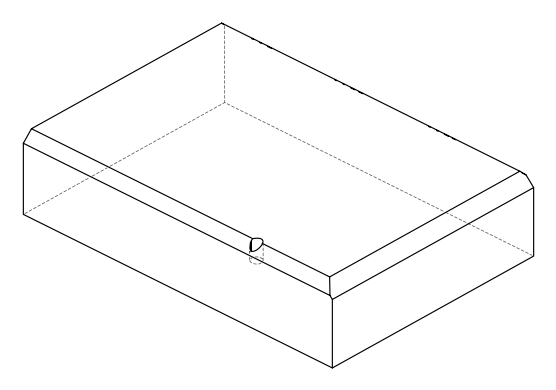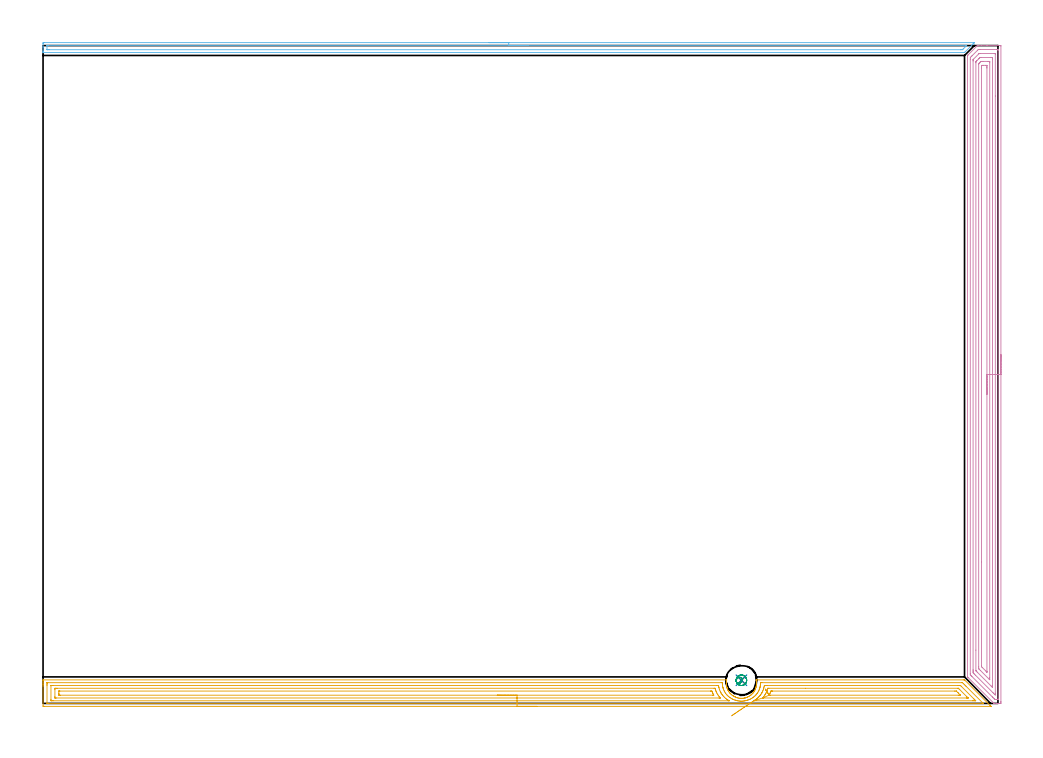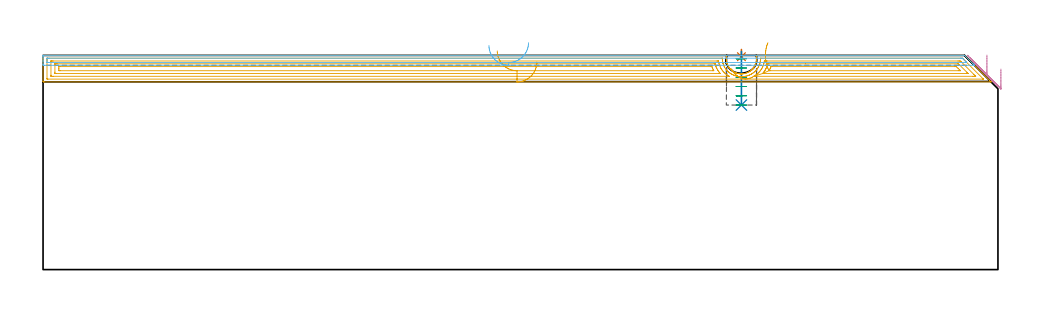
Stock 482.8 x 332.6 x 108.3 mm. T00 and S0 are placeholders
(PLAN: 6 operations, 3 tool changes, 43.6 min)
(1 SPOT_DRILL | STEP1POCKET | NXT0321_9005460120000 | 0.03 min | 4 mm3)
(2 DRILL_BLIND_HOLE_INTO_CENTER | STEP1POCKET | NXT0301_128 | 0.11 min | 2702 mm3)
(3 MILL_ROUGH_BLIND_HOLE_CONTOUR | STEP1POCKET | NXT0201_013 | Spiral | 0.64 min | 1898 mm3)
(4 AREA_MILL | FG_CHAMFER_SURFACE | UGT0205_001 | 16.03 min | 47496 mm3)
(5 AREA_MILL_1 | FG_CHAMFER_SURFACE_1 | UGT0205_001 | 19.13 min | 41758 mm3)
(6 AREA_MILL_2 | FG_CHAMFER_SURFACE_2 | UGT0205_001 | 7.68 min | 5847 mm3)
(TOOL NXT0321_9005460120000 | NC Spot Drill, 142deg, 12mm, Carbide, Uncoated | D12 PA142 FL30 Z2)
(TOOL NXT0301_128 | Carbide Drill 12mm [861.1-1200-036A1-GP GC34] | D12 PA150 FL37.4 Z2)
(TOOL NXT0201_013 | ENDMILL 10mm | D10 FL30 Z4)
(TOOL UGT0205_001 | Chamfer Mill 20 x 3 x 45 deg. | D20 FL50 Z2)
(OP 1 SPOT_DRILL)
G17 G21 G94 G90
T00 M6
G54
G17 G0 G90 X353.1 Y11.7 S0 M3
G43 Z118.3 H0
G94 G81 G98 Z107.641 F250. R111.3
G80
M5
M2
(OP 2 DRILL_BLIND_HOLE_INTO_CENTER)
G17 G21 G94 G90
T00 M6
G54
G17 G0 G90 X353.1 Y11.7 S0 M3
G43 Z118.3 H1
G94 G81 G98 Z83.2 F250. R110.3
G80
M5
M2
(OP 3 MILL_ROUGH_BLIND_HOLE_CONTOUR)
G17 G21 G94 G90
T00 M6
G54
G17 G0 G90 X353.1 Y11.7 S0 M3
G43 Z118.3 H0
Z106.617
G94 G3 X353.55 Y12.195 R0.452 F250.
X352.975 Y13.019 R1.02
X351.145 Y12.849 R1.79
X350.497 Y11.203 R1.655
X353.597 Y9.097 R2.65
X350.497 Y11.203 R-2.65
X352.047 Y10.15 R1.325
X353.1 Y11.7 R1.325
G0 Z101.933
G3 X353.55 Y12.195 R0.452
X352.975 Y13.019 R1.02
X351.145 Y12.849 R1.79
X350.497 Y11.203 R1.655
X353.597 Y9.097 R2.65
X350.497 Y11.203 R-2.65
X352.047 Y10.15 R1.325
X353.1 Y11.7 R1.325
G0 Z97.25
G3 X353.55 Y12.195 R0.452
X352.975 Y13.019 R1.02
X351.145 Y12.849 R1.79
X350.497 Y11.203 R1.655
X353.597 Y9.097 R2.65
X350.497 Y11.203 R-2.65
X352.047 Y10.15 R1.325
X353.1 Y11.7 R1.325
G0 Z92.567
G3 X353.55 Y12.195 R0.452
X352.975 Y13.019 R1.02
X351.145 Y12.849 R1.79
X350.497 Y11.203 R1.655
X353.597 Y9.097 R2.65
X350.497 Y11.203 R-2.65
X352.047 Y10.15 R1.325
X353.1 Y11.7 R1.325
G0 Z87.883
G3 X353.55 Y12.195 R0.452
X352.975 Y13.019 R1.02
X351.145 Y12.849 R1.79
X350.497 Y11.203 R1.655
X353.597 Y9.097 R2.65
X350.497 Y11.203 R-2.65
X352.047 Y10.15 R1.325
X353.1 Y11.7 R1.325
G0 Z83.2
G3 X353.55 Y12.195 R0.452
X352.975 Y13.019 R1.02
X351.145 Y12.849 R1.79
X350.497 Y11.203 R1.655
X353.597 Y9.097 R2.65
X350.497 Y11.203 R-2.65
X352.047 Y10.15 R1.325
X353.1 Y11.7 R1.325
G0 Z118.3
M5
M2
(OP 4 AREA_MILL)
G17 G21 G94 G90
T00 M6
G54
G17 G0 G90 X484.3 Y176.3 S1061 M3
G43 Z118.3 H0
Z101.4
G94 G1 Y176.262 Z100.528 F250.
Y176.148 Z99.663
Y175.959 Z98.812
Y175.697 Z97.98
Y175.363 Z97.174
Y174.96 Z96.4
Y174.492 Z95.664
Y173.96 Z94.972
Y173.371 Z94.329
Y172.728 Z93.74
Y172.036 Z93.208
Y171.3 Z92.74
Y170.526 Z92.337
Y169.72 Z92.003
Y168.888 Z91.741
Y168.036 Z91.552
Y167.172 Z91.438
Y166.3 Z91.4
Y1.013
X484.299 Y0.616 Z91.401
X484.293 Y0.126 Z91.403
X484.29 Y0.009 Z91.404
X483.809 Y0. Z91.885
X483.259 Z92.438
X482.924 Z92.772
X482.375 Z93.321
X482.04 Z93.655
X481.047 Y0.001 Z94.652
X480.793 Y0.01 Z94.903
X480.545 Y0.254 Z95.153
X467.655 Y13.145 Z108.045
X467.42 Y13.384 Z108.274
X467.404 Y13.405 Z108.289
X467.4 Y13.565 Z108.3
X467.402 Y327.528 Z108.298
X467.411 Y327.604 Z108.283
X467.42 Y327.62 Z108.275
X467.48 Y327.683 Z108.217
X467.484 Y327.686 Z108.214
X472.23 Y332.431 Z103.468
X472.313 Y332.511 Z103.386
X472.394 Y332.59 Z103.304
X472.982 Y332.6 Z102.717
X474.416 Z101.28
X477.344 Z98.352
X483.809 Z91.889
X484.086 Y332.597 Z91.611
X484.292 Y332.59 Z91.406
X484.299 Y332.382 Z91.399
X484.3 Y166.3 Z91.4
X482.886 Z92.814
X482.885 Y2.188 Z92.815
X482.884 Y2.082 Z92.816
X482.881 Y2.029 Z92.819
X482.88 Y2.011 Z92.82
X482.836 Y2.009 Z92.864
X482.436 Y2.002 Z93.264
X482.04 Y2.001 Z93.66
X481.552 Z94.148
X481.355 Y2.006 Z94.345
X481.258 Y2.01 Z94.442
X481.156 Y2.105 Z94.544
X480.85 Y2.402 Z94.85
X480.272 Y2.978 Z95.428
X479.954 Y3.295 Z95.746
X469.66 Y13.591 Z106.04
X469.241 Y14.013 Z106.459
X468.821 Y14.446 Z106.879
X468.815 Y14.867 Z106.885
Y14.906
X468.816 Y325.732 Z106.884
X468.83 Y326.57 Z106.87
X468.879 Y326.625 Z106.821
X469.27 Y327.02 Z106.43
X469.66 Y327.411 Z106.04
X472.448 Y330.198 Z103.252
X472.829 Y330.57 Z102.871
X472.851 Y330.59 Z102.849
X472.899 Y330.593 Z102.801
X472.998 Y330.597 Z102.702
X473.197 Y330.599 Z102.503
X473.684 Y330.6 Z102.016
X482.04 Z93.66
X482.528 Y330.599 Z93.172
X482.765 Y330.594 Z92.935
X482.874 Y330.59 Z92.826
X482.885 Y330.238 Z92.815
Y330.198
X482.886 Y166.3 Z92.814
X481.472 Z94.228
X481.471 Y5.081 Z94.229
X481.47 Y4.764 Z94.23
X481.467 Y4.444 Z94.233
X481.465 Y4.25 Z94.235
X481.336 Y4.372 Z94.364
X481.156 Y4.547 Z94.544
X480.618 Y5.081 Z95.082
X480.272 Y5.428 Z95.428
X471.429 Y14.271 Z104.271
X470.795 Y14.906 Z104.905
X470.544 Y15.163 Z105.156
X470.236 Y15.486 Z105.464
X470.232 Y15.8 Z105.468
X470.23 Y16.117 Z105.47
X470.229 Y16.693 Z105.471
Y17.012
X470.23 Y324.839 Z105.47
X470.231 Y325.155 Z105.469
X470.235 Y325.444 Z105.465
X470.237 Y325.512 Z105.463
X470.28 Y325.569 Z105.42
X470.432 Y325.732 Z105.268
X473.155 Y328.455 Z102.545
X473.197 Y328.495 Z102.503
X473.288 Y328.577 Z102.412
X473.372 Y328.59 Z102.328
X473.546 Y328.594 Z102.154
X473.896 Y328.599 Z101.804
X480.97 Y328.6 Z94.73
X481.156 Y328.598 Z94.544
X481.342 Y328.594 Z94.358
X481.46 Y328.59 Z94.24
X481.465 Y328.517 Z94.235
X481.468 Y328.412 Z94.232
X481.471 Y328.094 Z94.229
X481.472 Y307.087 Z94.228
Y166.3
X480.057 Z95.643
Y8.871
X480.055 Y8.654 Z95.645
X480.05 Y8.148 Z95.65
X480.045 Y8.115 Z95.655
X479.974 Y8.183 Z95.726
X479.815 Y8.337 Z95.885
X479.495 Y8.654 Z96.205
X479.387 Y8.761 Z96.313
X472.313 Y15.836 Z103.387
X471.888 Y16.265 Z103.812
X471.675 Y16.483 Z104.025
X471.651 Y16.509 Z104.049
X471.648 Y16.538 Z104.052
X471.645 Y16.596 Z104.055
X471.644 Y16.693 Z104.056
X471.643 Y26.943 Z104.057
X471.644 Y323.946 Z104.056
X471.646 Y324.284 Z104.054
X471.649 Y324.452 Z104.051
X471.651 Y324.49 Z104.049
X471.669 Y324.512 Z104.031
X471.709 Y324.556 Z103.991
X471.987 Y324.839 Z103.713
X472.151 Y325.003 Z103.549
X473.04 Y325.891 Z102.66
X473.197 Y326.048 Z102.503
X473.487 Y326.333 Z102.213
X473.688 Y326.527 Z102.012
X473.761 Y326.59 Z101.939
X474.107 Y326.6 Z101.593
X479.412 Z96.288
X479.823 Y326.597 Z95.877
X480.027 Y326.592 Z95.673
X480.048 Y326.59 Z95.652
X480.051 Y326.577 Z95.649
X480.055 Y326.54 Z95.645
X480.056 Y326.485 Z95.644
X480.057 Y325.949 Z95.643
Y325.732
Y166.3
X478.643 Z97.057
Y12.979
X478.639 Y12.227 Z97.061
X478.637 Y12.092 Z97.063
X478.627 Y11.983 Z97.073
X478.503 Y12.1 Z97.197
X478.372 Y12.227 Z97.328
X473.905 Y16.693 Z101.795
X473.197 Y17.405 Z102.503
X473.108 Y17.498 Z102.592
X473.066 Y17.545 Z102.634
X473.063 Y17.586 Z102.637
X473.06 Y17.725 Z102.64
X473.057 Y18.479 Z102.643
Y18.621
X473.058 Y323.193 Z102.642
X473.06 Y323.333 Z102.64
X473.063 Y323.426 Z102.637
X473.065 Y323.456 Z102.635
X473.071 Y323.466 Z102.629
X473.09 Y323.489 Z102.61
X473.197 Y323.599 Z102.503
X473.369 Y323.772 Z102.331
X473.544 Y323.946 Z102.156
X473.815 Y324.215 Z101.885
X474.081 Y324.476 Z101.619
X474.202 Y324.59 Z101.498
X474.322 Y324.596 Z101.378
X474.966 Y324.599 Z100.734
X475.202 Y324.6 Z100.498
X477.855 Z97.845
X478.503 Y324.599 Z97.197
X478.595 Y324.597 Z97.105
X478.622 Y324.594 Z97.078
X478.631 Y324.592 Z97.069
X478.636 Y324.558 Z97.064
X478.64 Y324.37 Z97.06
X478.642 Y324.087 Z97.058
X478.643 Y323.946 Z97.057
Y166.3
X477.229 Z98.471
Y16.027
X477.227 Y15.894 Z98.473
X477.225 Y15.853 Z98.475
X477.224 Y15.841 Z98.476
X477.214 Y15.845 Z98.486
X477.109 Y15.946 Z98.591
X476.734 Y16.315 Z98.966
X474.966 Y18.082 Z100.734
X474.57 Y18.479 Z101.13
X474.514 Y18.541 Z101.186
X474.482 Y18.578 Z101.218
X474.478 Y18.606 Z101.222
X474.475 Y18.729 Z101.225
X474.472 Y18.978 Z101.228
X474.471 Y71.606 Z101.229
X474.473 Y321.266 Z101.227
X474.474 Y321.763 Z101.226
X474.477 Y322.159 Z101.223
X474.479 Y322.404 Z101.221
X474.594 Y322.535 Z101.106
X474.645 Y322.585 Z101.055
X474.748 Y322.59 Z100.952
X474.966 Y322.595 Z100.734
X475.414 Y322.599 Z100.286
X476.734 Z98.966
X477.187 Y322.596 Z98.513
X477.22 Y322.59 Z98.48
X477.222 Y322.56 Z98.478
X477.226 Y322.159 Z98.474
X477.229 Y321.66 Z98.471
Y321.266
Y166.3
Y165.428 Z98.509
Y164.564 Z98.623
Y163.712 Z98.812
Y162.88 Z99.074
Y162.074 Z99.408
Y161.3 Z99.811
Y160.564 Z100.28
Y159.872 Z100.811
Y159.229 Z101.4
Y158.64 Z102.043
Y158.108 Z102.735
Y157.64 Z103.471
Y157.237 Z104.245
Y156.903 Z105.051
Y156.641 Z105.883
Y156.452 Z106.735
Y156.338 Z107.6
Y156.3 Z108.471
G0 Z118.3
M5
M2
(OP 5 AREA_MILL_1)
G17 G21 G94 G90
T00 M6
G54
G17 G0 G90 X249.65 Y-1.5 S1061 M3
G43 Z118.3 H0
Z104.9
G94 G1 X249.612 Z104.028 F250.
X249.498 Z103.164
X249.309 Z102.312
X249.047 Z101.48
X248.713 Z100.674
X248.31 Z99.9
X247.842 Z99.164
X247.31 Z98.472
X246.721 Z97.829
X246.078 Z97.24
X245.386 Z96.709
X244.65 Z96.24
X243.876 Z95.837
X243.07 Z95.503
X242.238 Z95.241
X241.387 Z95.052
X240.522 Z94.938
X239.65 Z94.9
X0.621
X0.232 Y-1.496 Z94.902
X0.01 Y-1.492 Z94.906
X0. Y-1.266 Z95.131
Y8.741 Z105.135
Y9.281 Z105.678
Y9.626 Z106.022
Y10.166 Z106.562
Y10.511 Z106.906
Y11.201 Z107.601
Y11.507 Z107.907
X0.007 Y11.877 Z108.268
X0.009 Y11.897 Z108.288
X0.174 Y11.9 Z108.3
X345.538
X345.632 Y11.895 Z108.291
X345.637 Y11.88 Z108.276
X345.601 Y11.703 Z108.101
X345.566 Y11.502 Z107.901
X345.495 Y11.023 Z107.423
X345.468 Y10.623 Z107.023
X345.456 Y10.222 Z106.622
X345.467 Y9.799 Z106.199
X345.495 Y9.377 Z105.777
X345.538 Y9.107 Z105.507
X345.57 Y8.9 Z105.299
X345.659 Y8.462 Z104.859
X345.723 Y8.223 Z104.618
X345.776 Y8.021 Z104.416
X345.831 Y7.856 Z104.25
X345.887 Y7.682 Z104.08
X345.921 Y7.581 Z103.979
X345.984 Y7.422 Z103.822
X346.099 Y7.137 Z103.537
X346.303 Y6.7 Z103.1
X346.389 Y6.532 Z102.931
X346.431 Y6.46 Z102.86
X346.603 Y6.172 Z102.571
X346.66 Y6.085 Z102.484
X346.833 Y5.82 Z102.219
X347.051 Y5.524 Z101.923
X347.282 Y5.236 Z101.636
X347.314 Y5.2 Z101.6
X347.552 Y4.939 Z101.339
X347.856 Y4.639 Z101.038
X348.175 Y4.352 Z100.752
X348.546 Y4.06 Z100.457
X348.604 Y4.02 Z100.416
X348.804 Y3.876 Z100.276
X349.068 Y3.704 Z100.102
X349.112 Y3.68 Z100.078
X349.511 Y3.455 Z99.855
X349.55 Y3.435 Z99.835
X349.961 Y3.228 Z99.625
X350.005 Y3.208 Z99.604
X350.066 Y3.18 Z99.577
X350.181 Y3.135 Z99.534
X350.297 Y3.09 Z99.489
X350.452 Y3.032 Z99.426
X350.458 Y3.03 Z99.424
X350.704 Y2.946 Z99.343
X350.855 Y2.895 Z99.292
X350.899 Y2.883 Z99.28
X351.3 Y2.774 Z99.173
X351.748 Y2.68 Z99.077
X352.194 Y2.613 Z99.011
X352.388 Y2.596 Z98.992
X352.43 Y2.592 Z98.988
X352.641 Y2.574 Z98.966
X352.686 Y2.573 Z98.963
X352.97 Y2.558 Z98.953
X352.977 Y2.557
X353.064 Y2.554 Z98.947
X353.08 Y2.553 Z98.948
X353.088
X353.169 Y2.557
X353.296 Y2.561 Z98.956
X353.534 Y2.573 Z98.965
X353.58 Y2.577 Z98.968
X353.982 Y2.609 Z99.008
X354.428 Y2.676 Z99.073
X354.876 Y2.769 Z99.167
X354.92 Y2.782 Z99.178
X354.987 Y2.799 Z99.196
X355.321 Y2.89 Z99.283
X355.73 Y3.026 Z99.421
X356.134 Y3.179 Z99.578
X356.214 Y3.216 Z99.614
X356.664 Y3.443 Z99.841
X356.707 Y3.468 Z99.865
X357.107 Y3.692 Z100.092
X357.601 Y4.025 Z100.425
X357.65 Y4.059 Z100.458
X357.978 Y4.315 Z100.712
X358. Y4.333 Z100.731
X358.332 Y4.629 Z101.028
X358.613 Y4.905 Z101.304
X358.649 Y4.939 Z101.339
X358.894 Y5.208 Z101.605
X358.941 Y5.267 Z101.664
X359.137 Y5.51 Z101.908
X359.344 Y5.79 Z102.188
X359.367 Y5.82 Z102.218
X359.584 Y6.151 Z102.547
X359.779 Y6.472 Z102.871
X359.787 Y6.486 Z102.885
X359.897 Y6.7 Z103.1
X360.1 Y7.135 Z103.535
X360.279 Y7.581 Z103.979
X360.369 Y7.856 Z104.253
X360.423 Y8.02 Z104.417
X360.498 Y8.311 Z104.707
X360.537 Y8.462 Z104.859
X360.68 Y9.186 Z105.585
X360.698 Y9.342 Z105.741
X360.731 Y9.781 Z106.181
X360.743 Y10.222 Z106.622
X360.728 Y10.661 Z107.061
X360.693 Y11.102 Z107.502
X360.656 Y11.379 Z107.779
X360.628 Y11.542 Z107.942
X360.571 Y11.839 Z108.238
X360.57 Y11.857 Z108.256
Y11.896 Z108.289
X360.728 Y11.9 Z108.3
X465.276
X465.905 Y11.899 Z108.286
X465.957 Y11.843 Z108.242
X465.961 Y11.839 Z108.238
X478.798 Y-0.996 Z95.4
X479.136 Y-1.336 Z95.064
X479.239 Y-1.439 Z94.961
X479.275 Y-1.476 Z94.923
X479.283 Y-1.495 Z94.905
X479.275 Y-1.5 Z94.9
X239.65
Y-0.086 Z96.314
X2.408 Y-0.085 Z96.315
X2.381
X2.01 Y-0.068 Z96.332
X2.006 Y0.043 Z96.443
X2.001 Y0.292 Z96.692
X2. Y9.145 Z105.545
Y9.626 Z106.026
X2.002 Y10.029 Z106.429
X2.009 Y10.434 Z106.834
X2.011 Y10.48 Z106.88
X2.03 Y10.481 Z106.881
X2.083 Y10.484 Z106.884
X2.191 Y10.485 Z106.885
X2.408 Y10.486 Z106.886
X342.883
X343.293 Y10.484 Z106.884
X343.395 Y10.482 Z106.882
X343.443 Y10.479 Z106.879
X343.454 Y10.473 Z106.873
X343.456 Y10.453 Z106.853
X343.46 Y10.353 Z106.753
X343.469 Y9.905 Z106.305
X343.486 Y9.626 Z106.026
X343.508 Y9.309 Z105.709
X343.557 Y8.933 Z105.333
X343.593 Y8.741 Z105.141
X343.751 Y7.987 Z104.387
X343.785 Y7.856 Z104.256
X343.799 Y7.808 Z104.208
X343.965 Y7.313 Z103.713
X344.097 Y6.97 Z103.37
X344.352 Y6.375 Z102.775
X344.501 Y6.085 Z102.485
X344.644 Y5.827 Z102.227
X345.046 Y5.2 Z101.6
X345.538 Y4.557 Z100.957
X345.753 Y4.315 Z100.715
X346.086 Y3.969 Z100.369
X346.431 Y3.642 Z100.042
X346.671 Y3.43 Z99.83
X347.036 Y3.141 Z99.541
X347.325 Y2.931 Z99.331
X347.931 Y2.544 Z98.944
X348.218 Y2.384 Z98.784
X348.571 Y2.195 Z98.595
X349.112 Y1.943 Z98.343
X349.232 Y1.897 Z98.297
X349.873 Y1.659 Z98.059
X350.005 Y1.615 Z98.015
X350.071 Y1.595 Z97.995
X350.555 Y1.468 Z97.868
X350.899 Y1.39 Z97.79
X351.244 Y1.317 Z97.717
X351.793 Y1.234 Z97.634
X352.271 Y1.185 Z97.585
X352.686 Y1.158 Z97.558
X353.205 Y1.145 Z97.545
X353.58 Y1.161 Z97.561
X354.047 Y1.196 Z97.596
X354.473 Y1.244 Z97.644
X354.839 Y1.297 Z97.697
X355.367 Y1.403 Z97.803
X355.577 Y1.451 Z97.851
X356.26 Y1.638 Z98.038
X356.277 Y1.643 Z98.043
X356.327 Y1.659 Z98.059
X356.929 Y1.882 Z98.282
X357.154 Y1.97 Z98.37
X357.544 Y2.158 Z98.558
X358.048 Y2.418 Z98.818
X358.13 Y2.463 Z98.863
X358.269 Y2.544 Z98.944
X358.677 Y2.806 Z99.206
X358.941 Y2.985 Z99.385
X359.201 Y3.173 Z99.573
X359.528 Y3.43 Z99.83
X359.835 Y3.704 Z100.104
X360.149 Y4.004 Z100.404
X360.449 Y4.315 Z100.715
X360.581 Y4.46 Z100.86
X360.728 Y4.633 Z101.033
X360.974 Y4.956 Z101.356
X361.154 Y5.2 Z101.6
X361.339 Y5.481 Z101.881
X361.622 Y5.927 Z102.327
X361.678 Y6.03 Z102.43
X361.705 Y6.085 Z102.485
X361.962 Y6.634 Z103.034
X362.103 Y6.97 Z103.37
X362.219 Y7.264 Z103.664
X362.409 Y7.856 Z104.256
X362.433 Y7.937 Z104.337
X362.515 Y8.255 Z104.655
X362.595 Y8.662 Z105.062
X362.609 Y8.741 Z105.141
X362.667 Y9.104 Z105.504
X362.703 Y9.44 Z105.84
X362.713 Y9.626 Z106.026
X362.738 Y10.291 Z106.691
X362.74 Y10.386 Z106.786
X362.742 Y10.446 Z106.846
X362.745 Y10.475 Z106.875
X362.76 Y10.479 Z106.879
X363.435 Y10.486 Z106.886
X464.408 Y10.485 Z106.885
X464.836 Y10.479 Z106.879
X465.276 Y10.064 Z106.464
X465.722 Y9.626 Z106.026
X466.169 Y9.181 Z105.581
X466.61 Y8.741 Z105.141
X475.105 Y0.245 Z96.645
X475.313 Y0.033 Z96.433
X475.388 Y-0.046 Z96.354
X475.414 Y-0.074 Z96.326
X475.393 Y-0.079 Z96.321
X475.298 Y-0.082 Z96.318
X475.105 Y-0.086 Z96.314
X239.65
Y1.328 Z97.728
X5.089 Y1.329 Z97.729
X4.528 Y1.33 Z97.73
X4.195 Y1.333 Z97.733
X4.085 Y1.336 Z97.736
X4.01 Y1.343 Z97.743
X4.006 Y1.466 Z97.866
X4.002 Y1.659 Z98.059
X4. Y1.852 Z98.252
X4.001 Y8.933 Z105.333
X4.004 Y8.998 Z105.398
X4.01 Y9.049 Z105.449
X4.016 Y9.065 Z105.465
X4.03 Y9.066 Z105.466
X4.195 Y9.069 Z105.469
X4.755 Y9.071 Z105.471
X5.089
X340.736
X341.07
X341.404 Y9.067 Z105.467
X341.497 Y9.065 Z105.465
X341.514 Y9.062 Z105.462
X341.519 Y9.048 Z105.448
X341.528 Y9.014 Z105.414
X341.578 Y8.741 Z105.141
X341.701 Y8.115 Z104.515
X341.765 Y7.856 Z104.256
X341.963 Y7.133 Z103.533
X342.018 Y6.97 Z103.37
X342.048 Y6.887 Z103.287
X342.392 Y6.085 Z102.485
X342.515 Y5.819 Z102.219
X342.618 Y5.608 Z102.008
X342.822 Y5.235 Z101.635
X342.857 Y5.179 Z101.579
X343.203 Y4.651 Z101.051
X343.45 Y4.315 Z100.715
X343.751 Y3.921 Z100.321
X344.186 Y3.43 Z99.83
X344.644 Y2.972 Z99.372
X345.112 Y2.544 Z98.944
X345.538 Y2.205 Z98.605
X345.855 Y1.972 Z98.372
X346.322 Y1.659 Z98.059
X346.431 Y1.588 Z97.988
X346.631 Y1.461 Z97.861
X346.727 Y1.406 Z97.806
X346.798 Y1.364 Z97.764
X346.841 Y1.336 Z97.736
X346.842 Y1.333 Z97.733
X346.84 Y1.332 Z97.732
X346.802 Y1.329 Z97.729
X346.765
X239.65 Y1.328 Z97.728
Y2.743 Z99.143
X6.676
X6.115 Y2.745 Z99.145
X6.057 Y2.747 Z99.147
X6.022 Y2.749 Z99.149
X6.01 Y2.782 Z99.182
X6.006 Y2.992 Z99.392
X6. Y3.412 Z99.812
Y6.953 Z103.353
X6.004 Y7.404 Z103.804
X6.008 Y7.621 Z104.021
X6.01 Y7.644 Z104.044
X6.026 Y7.65 Z104.05
X6.084 Y7.653 Z104.053
X6.184 Y7.656 Z104.056
X6.876 Y7.657 Z104.057
X7.076
X339.283
X339.484 Y7.656 Z104.056
X339.706 Y7.652 Z104.052
X339.756 Y7.65 Z104.05
X339.776 Y7.606 Z104.006
X339.796 Y7.551 Z103.951
X339.887 Y7.257 Z103.657
X339.979 Y6.97 Z103.37
X340.176 Y6.378 Z102.778
X340.297 Y6.085 Z102.485
X340.383 Y5.88 Z102.28
X340.701 Y5.2 Z101.6
X341.07 Y4.549 Z100.949
X341.22 Y4.315 Z100.715
X341.496 Y3.892 Z100.292
X341.846 Y3.43 Z99.83
X341.963 Y3.278 Z99.678
X342.37 Y2.788 Z99.188
X342.395 Y2.749 Z99.149
X342.346 Y2.747 Z99.147
X342.219 Y2.745 Z99.145
X341.963 Y2.743 Z99.143
X341.763
X239.65
Y4.157 Z100.557
X8.663
X8.504 Y4.159 Z100.559
X8.185 Y4.164 Z100.564
X8.01 Y4.17 Z100.57
X8.006 Y4.221 Z100.621
X8.004 Y4.315 Z100.715
X8. Y4.972 Z101.372
Y5.2 Z101.6
Y6.085 Z102.485
X8.001 Y6.167 Z102.567
X8.002 Y6.208 Z102.608
X8.006 Y6.228 Z102.628
X8.008 Y6.233 Z102.633
X8.027 Y6.236 Z102.636
X8.344 Y6.241 Z102.641
X8.504 Y6.243 Z102.643
X337.496
X337.655 Y6.241 Z102.641
X337.973 Y6.236 Z102.636
X338.156 Y6.231 Z102.631
X338.178 Y6.181 Z102.581
X338.218 Y6.085 Z102.485
X338.389 Y5.662 Z102.062
X338.595 Y5.2 Z101.6
X338.762 Y4.831 Z101.231
X339.04 Y4.315 Z100.715
X339.086 Y4.227 Z100.627
X339.109 Y4.178 Z100.578
X339.108 Y4.164 Z100.564
X338.548 Y4.157 Z100.557
X239.65
X238.778 Z100.595
X237.914 Z100.709
X237.062 Z100.898
X236.23 Z101.16
X235.424 Z101.494
X234.65 Z101.897
X233.914 Z102.365
X233.222 Z102.896
X232.579 Z103.486
X231.99 Z104.129
X231.459 Z104.821
X230.99 Z105.557
X230.587 Z106.331
X230.253 Z107.137
X229.991 Z107.969
X229.802 Z108.82
X229.688 Z109.685
X229.65 Z110.557
G0 Z118.3
X348.083 Y-6.281
Z101.578
G1 X348.463 Y-6.024 Z100.836
X348.895 Y-5.732 Z100.137
X349.376 Y-5.407 Z99.486
X349.903 Y-5.052 Z98.888
X350.471 Y-4.669 Z98.347
X351.075 Y-4.261 Z97.869
X351.712 Y-3.831 Z97.456
X352.376 Y-3.382 Z97.111
X353.063 Y-2.919 Z96.837
X353.766 Y-2.444 Z96.637
X354.482 Y-1.961 Z96.512
X355.204 Y-1.473 Z96.462
X355.926 Y-0.985 Z96.488
X356.644 Y-0.501 Z96.591
X357.352 Y-0.023 Z96.768
X358.045 Y0.445 Z97.019
X358.716 Y0.898 Z97.342
X359.362 Y1.334 Z97.734
X359.877 Y1.659 Z98.059
X360.381 Y2.003 Z98.403
X360.728 Y2.256 Z98.656
X360.891 Y2.383 Z98.783
X361.088 Y2.544 Z98.944
X361.369 Y2.795 Z99.195
X361.622 Y3.028 Z99.428
X361.824 Y3.229 Z99.629
X362.017 Y3.43 Z99.83
X362.255 Y3.687 Z100.087
X362.515 Y3.995 Z100.395
X362.656 Y4.176 Z100.576
X362.758 Y4.315 Z100.715
X363.027 Y4.694 Z101.094
X363.357 Y5.2 Z101.6
X363.377 Y5.232 Z101.632
X363.409 Y5.285 Z101.685
X363.681 Y5.815 Z102.215
X363.81 Y6.085 Z102.485
X363.96 Y6.425 Z102.825
X364.177 Y6.97 Z103.37
X364.211 Y7.061 Z103.461
X364.303 Y7.346 Z103.746
X364.414 Y7.745 Z104.145
X364.44 Y7.856 Z104.256
X364.573 Y8.473 Z104.873
X364.686 Y9.056 Z105.456
X364.752 Y9.064 Z105.464
X364.866 Y9.068 Z105.468
X365.196 Y9.07 Z105.47
X365.756 Y9.071 Z105.471
X366.09
X462.595
X463.156 Y9.07 Z105.47
X463.488 Y9.068 Z105.468
X463.817 Y9.064 Z105.464
X464.154 Y8.741 Z105.141
X464.382 Y8.517 Z104.917
X470.637 Y2.264 Z98.664
X471.239 Y1.659 Z98.059
X471.531 Y1.362 Z97.762
X471.547 Y1.335 Z97.735
X471.531 Y1.334 Z97.734
X470.97 Y1.33 Z97.73
X470.637 Y1.329 Z97.729
X470.077 Y1.328 Z97.728
X359.578 Y1.329 Z97.729
X359.469 Y1.33 Z97.73
X359.362 Y1.334 Z97.734
X363.808 Y2.749 Z99.149
X363.812 Y2.762 Z99.162
X363.847 Y2.806 Z99.206
X363.891 Y2.859 Z99.259
X364.303 Y3.354 Z99.754
X364.336 Y3.397 Z99.797
X364.361 Y3.43 Z99.83
X364.709 Y3.912 Z100.312
X364.983 Y4.315 Z100.715
X365.067 Y4.443 Z100.843
X365.196 Y4.648 Z101.048
X365.392 Y5.006 Z101.406
X365.492 Y5.2 Z101.6
X365.688 Y5.598 Z101.998
X365.906 Y6.085 Z102.485
X365.96 Y6.213 Z102.613
X366.09 Y6.539 Z102.939
X366.197 Y6.864 Z103.264
X366.23 Y6.97 Z103.37
X366.401 Y7.547 Z103.947
X366.422 Y7.611 Z104.011
X366.434 Y7.645 Z104.045
X366.465 Y7.65 Z104.05
X366.637 Y7.653 Z104.053
X366.983 Y7.656 Z104.056
X385.506 Y7.657 Z104.057
X462.595
X462.694 Y7.656 Z104.056
X462.754 Y7.653 Z104.053
X462.784 Y7.651 Z104.051
X462.81 Y7.629 Z104.029
X463.036 Y7.409 Z103.809
X463.481 Y6.97 Z103.37
X467.063 Y3.389 Z99.789
X467.453 Y2.996 Z99.396
X467.642 Y2.802 Z99.202
X467.686 Y2.754 Z99.154
X467.687 Y2.749 Z99.149
X467.677 Y2.747 Z99.147
X467.616 Y2.745 Z99.145
X467.063 Y2.743 Z99.143
X466.863
X364.303
X364.101 Y2.744 Z99.144
X363.808 Y2.749 Z99.149
X367.106 Y4.193 Z100.593
X367.167 Y4.315 Z100.715
X367.404 Y4.783 Z101.183
X367.608 Y5.2 Z101.6
X367.693 Y5.382 Z101.782
X367.877 Y5.804 Z102.204
X367.989 Y6.085 Z102.485
X368.026 Y6.177 Z102.577
X368.045 Y6.219 Z102.619
X368.054 Y6.235 Z102.635
X368.133 Y6.237 Z102.637
X368.452 Y6.242 Z102.642
X368.611 Y6.243 Z102.643
X368.77
X460.808
X461.544 Y6.241 Z102.641
X461.701 Y6.238 Z102.638
X461.749 Y6.236 Z102.636
X461.802 Y6.188 Z102.588
X461.911 Y6.085 Z102.485
X462.595 Y5.407 Z101.807
X462.802 Y5.2 Z101.6
X463.488 Y4.514 Z100.914
X463.686 Y4.315 Z100.715
X463.751 Y4.248 Z100.648
X463.799 Y4.195 Z100.595
X463.823 Y4.167 Z100.567
X463.805 Y4.164 Z100.564
X463.645 Y4.159 Z100.559
X463.488 Y4.158 Z100.558
X462.754 Y4.157 Z100.557
X367.877
X367.138 Y4.161 Z100.561
X367.125 Y4.163 Z100.563
X367.106 Y4.193 Z100.593
X366.767 Y4.736 Z101.186
X366.457 Y5.233 Z101.832
X366.178 Y5.68 Z102.527
X365.932 Y6.075 Z103.265
X365.721 Y6.413 Z104.041
X365.546 Y6.692 Z104.849
X365.409 Y6.911 Z105.683
X365.312 Y7.067 Z106.535
X365.254 Y7.16 Z107.401
X365.236 Y7.188 Z108.273
X365.259 Y7.152 Z109.144
X365.322 Y7.052 Z110.008
X365.424 Y6.888 Z110.859
X365.565 Y6.661 Z111.69
X365.745 Y6.374 Z112.494
X365.96 Y6.029 Z113.265
X366.21 Y5.628 Z113.999
X366.494 Y5.174 Z114.688
G0 Z118.3
M5
M2
(OP 6 AREA_MILL_2)
G17 G21 G94 G90
T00 M6
G54
G17 G0 G90 X225.45 Y334.1 S1061 M3
G43 Z118.3 H0
Z113.3
G94 G1 X225.488 Z112.428 F250.
X225.602 Z111.563
X225.791 Z110.712
X226.053 Z109.88
X226.387 Z109.074
X226.79 Z108.3
X227.258 Z107.564
X227.79 Z106.872
X228.379 Z106.229
X229.022 Z105.639
X229.714 Z105.108
X230.45 Z104.64
X231.224 Z104.237
X232.03 Z103.903
X232.862 Z103.641
X233.714 Z103.452
X234.578 Z103.338
X235.45 Z103.3
X470.769
X470.803 Y334.099 Z103.299
X470.895 Y334.093 Z103.295
X470.891 Y334.086 Z103.303
X470.734 Y333.933 Z103.464
X470.582 Y333.78 Z103.615
X470.435 Y333.634 Z103.764
X470.288 Y333.487 Z103.911
X470.146 Y333.344 Z104.052
X470.009 Y333.208 Z104.19
X469.842 Y333.041 Z104.357
X466.094 Y329.294 Z108.106
X465.93 Y329.133 Z108.263
X465.894 Y329.105 Z108.29
X465.823 Y329.1 Z108.3
X0.165
X0.01 Y329.102 Z108.288
X0.003 Y329.216 Z108.176
X0. Y329.337 Z108.062
Y329.645 Z107.754
Y330.292 Z107.103
Y331.487 Z105.909
Y332.036 Z105.358
Y333.506 Z103.89
X0.004 Y333.78 Z103.615
X0.01 Y334.093 Z103.303
X0.288 Y334.097 Z103.301
X0.612 Y334.1 Z103.3
X235.45
Y332.686 Z104.714
X466.518 Y332.685 Z104.715
X466.716 Y332.684 Z104.716
X466.948 Y332.682 Z104.718
X467.01 Y332.679 Z104.721
X466.984 Y332.646 Z104.754
X466.817 Y332.47 Z104.93
X466.716 Y332.366 Z105.034
X465.225 Y330.876 Z106.524
X464.93 Y330.586 Z106.814
X464.866 Y330.528 Z106.872
X464.815 Y330.521 Z106.879
X464.699 Y330.518 Z106.882
X464.038 Y330.515 Z106.885
X463.81 Y330.514 Z106.886
X3.063
X2.398 Y330.516 Z106.884
X2.167 Y330.518 Z106.882
X2.051 Y330.521 Z106.879
X2.009 Y330.53 Z106.87
X2.007 Y330.553 Z106.847
X2.002 Y330.679 Z106.721
X2.001 Y332.424 Z104.976
X2.004 Y332.554 Z104.846
X2.009 Y332.657 Z104.743
X2.012 Y332.68 Z104.72
X2.025 Y332.681 Z104.719
X2.065 Y332.683 Z104.717
X2.398 Y332.685 Z104.715
X2.625 Y332.686 Z104.714
X235.45
X236.322 Z104.752
X237.186 Z104.866
X238.038 Z105.055
X238.87 Z105.317
X239.676 Z105.651
X240.45 Z106.054
X241.186 Z106.523
X241.878 Z107.054
X242.521 Z107.643
X243.11 Z108.286
X243.642 Z108.978
X244.11 Z109.714
X244.513 Z110.488
X244.847 Z111.294
X245.109 Z112.126
X245.298 Z112.978
X245.412 Z113.843
X245.45 Z114.714
G0 Z118.3
M5
M2
